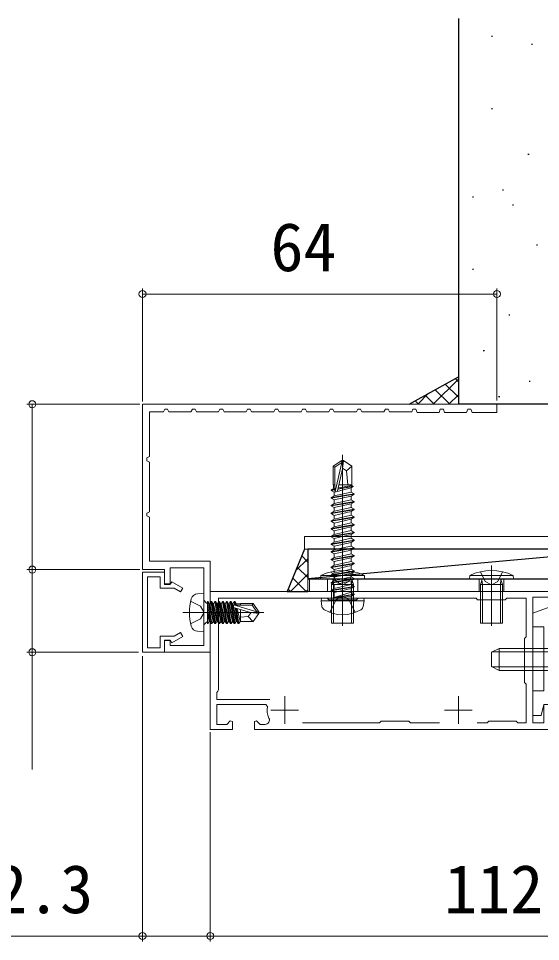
# Model space of a CAD drawing. Units: millimetres, scale not verified. Extents: x -525 to 525, y -785 to 780.
# Drawn here: x -403.8 to -309.1, y 409.8 to 577.3 of the extents above; entities that cross this region are included whole.
import ezdxf
from ezdxf.enums import TextEntityAlignment as Align

# ---------------------------------------------------------------- set-up
doc = ezdxf.new("R2010")
doc.units = ezdxf.units.MM
doc.header["$LTSCALE"] = 4
for name, color, linetype, lineweight in [('0-2_YKK_11', 4, 'Continuous', 18), ('0-3_YKK_12', 1, 'Continuous', 18), ('0-4_YKK_13', 4, 'Continuous', 18), ('0-5_YKK_D', 6, 'Continuous', 18)]:
    doc.layers.add(name, color=color, linetype=linetype, lineweight=lineweight)
doc.layers.add('0-7_YSS_K', color=3, linetype='Continuous')
doc.layers.add('0-8_YSS_KE', color=3, linetype='Continuous')
doc.styles.add('ＭＳ ゴシック', font='')
doc.styles.get('ＭＳ ゴシック').set_extended_font_data('MS Gothic')

msp = doc.modelspace()

# ---------------------------------------------------------------- linework, layer by layer
at = {"layer": '0-2_YKK_11', "color": 211}
for p, q in [((-355.543, 454.306), (-355.543, 449.306)), ((-324.043, 454.306), (-324.043, 449.306)), ((-358.043, 451.806), (-353.043, 451.806)), ((-326.543, 451.806), (-321.543, 451.806))]:
    msp.add_line(p, q, dxfattribs=at)
at = {"layer": '0-2_YKK_11', "color": 30}
for points in [[(-317.043, 507.306), (-381.343, 507.306), (-381.343, 477.306), (-377.343, 477.306), (-377.343, 474.606), (-376.343, 474.606), (-376.343, 477.606), (-370.243, 477.606), (-370.243, 463.506), (-376.343, 463.506), (-376.343, 464.506), (-377.343, 464.506), (-377.343, 462.306), (-369.043, 462.306), (-369.043, 478.806), (-380.043, 478.806), (-380.043, 486.806), (-380.543, 487.061), (-380.543, 487.551), (-380.043, 487.806), (-380.043, 496.806), (-380.543, 497.061), (-380.543, 497.551), (-380.043, 497.806), (-380.043, 505.906), (-377.543, 505.906), (-377.288, 506.406), (-376.798, 506.406), (-376.543, 505.906), (-372.543, 505.906), (-372.288, 506.406), (-371.798, 506.406), (-371.543, 505.906), (-367.543, 505.906), (-367.288, 506.406), (-366.798, 506.406), (-366.543, 505.906), (-362.543, 505.906), (-362.288, 506.406), (-361.798, 506.406)], [(-361.798, 506.406), (-361.543, 505.906), (-357.543, 505.906), (-357.288, 506.406), (-356.798, 506.406), (-356.543, 505.906), (-352.543, 505.906), (-352.288, 506.406), (-351.798, 506.406), (-351.543, 505.906), (-347.543, 505.906), (-347.288, 506.406), (-346.798, 506.406), (-346.543, 505.906), (-342.543, 505.906), (-342.288, 506.406), (-341.798, 506.406), (-341.543, 505.906), (-337.543, 505.906), (-337.288, 506.406), (-336.798, 506.406), (-336.543, 505.906), (-332.505, 505.906), (-332.323, 506.405), (-331.765, 506.407), (-331.541, 505.806), (-327.543, 505.806), (-327.322, 506.406), (-326.764, 506.406), (-326.543, 505.806), (-322.543, 505.806), (-322.322, 506.406), (-321.764, 506.406), (-321.543, 505.806), (-317.043, 505.806), (-317.043, 507.306)]]:
    msp.add_lwpolyline(points, dxfattribs=at)
msp.add_lwpolyline([(-381.343, 476.806), (-381.343, 462.306), (-377.343, 462.306), (-377.343, 464.406), (-376.243, 464.406), (-376.027, 464.033), (-374.043, 465.178), (-374.443, 465.871), (-375.595, 465.206), (-378.143, 465.206), (-378.143, 463.106), (-380.443, 463.106), (-380.443, 476.006), (-378.143, 476.006), (-378.143, 473.906), (-375.595, 473.906), (-374.443, 473.24), (-374.043, 473.933), (-376.027, 475.079), (-376.243, 474.706), (-377.343, 474.706), (-377.343, 476.806)], close=True, dxfattribs=at)
at = {"layer": '0-2_YKK_11', "color": 211}
for points in [[(-298.62, 473.306), (-369.043, 473.306), (-369.043, 448.306), (-365.043, 448.306), (-365.043, 449.706), (-365.413, 449.86), (-366.067, 449.206), (-367.843, 449.206), (-367.843, 452.806), (-358.972, 452.806), (-358.678, 452.446)], [(-359.115, 449.206), (-360.018, 449.206), (-360.672, 449.86), (-361.043, 449.706), (-361.043, 448.306), (-307.543, 448.306), (-307.543, 452.806), (-308.543, 452.806), (-308.543, 449.506), (-310.543, 449.506), (-310.543, 472.306), (-301.243, 472.306), (-300.943, 472.006), (-300.497, 471.744), (-298.503, 472.851), (-298.62, 473.306)], [(-258.543, 449.306), (-258.543, 473.306), (-278.043, 473.306), (-278.043, 471.306), (-301.043, 471.306), (-301.043, 472.506), (-302.043, 472.506), (-310.543, 469.406), (-310.543, 466.906), (-308.543, 466.906), (-308.543, 455.306), (-310.543, 455.306), (-310.543, 450.806), (-309.043, 450.806), (-308.543, 452.806), (-307.043, 452.806), (-307.043, 450.26)], [(-320.644, 449.506), (-318.843, 449.506), (-318.543, 449.806), (-313.543, 449.806), (-313.243, 449.506), (-311.743, 449.506), (-311.743, 456.506), (-312.043, 456.806), (-312.043, 464.806), (-311.743, 465.106), (-311.743, 472.106), (-315.243, 472.106), (-315.543, 471.806), (-320.543, 471.806), (-320.843, 472.106), (-342.243, 472.106), (-342.543, 471.806), (-347.543, 471.806), (-347.843, 472.106), (-367.543, 472.106), (-367.543, 455.506), (-367.693, 455.246), (-367.843, 454.986), (-367.843, 453.706), (-358.264, 453.706)], [(-352.31, 449.506), (-338.343, 449.506), (-338.043, 449.806), (-333.043, 449.806), (-332.743, 449.506), (-327.441, 449.506)]]:
    msp.add_lwpolyline(points, dxfattribs=at)
for centre, radius, start, end in [((-355.543, 451.806), 3.2, 168.46306, 206.74369), ((-359.115, 450.006), 0.8, 269.99998, 26.74369)]:
    msp.add_arc(centre, radius, start, end, dxfattribs=at)
at = {"layer": '0-3_YKK_12', "color": 2}
for p, q in [((-345.043, 476.606), (-345.043, 472.306)), ((-318.043, 476.606), (-318.043, 472.306))]:
    msp.add_line(p, q, dxfattribs=at)
at = {"layer": '0-4_YKK_13'}
for p, q in [((-345.043, 468.106), (-345.043, 498.106)), ((-346.743, 496.06), (-345.193, 497.106)), ((-346.743, 492.706), (-346.743, 496.06)), ((-346.743, 496.06), (-346.443, 495.901)), ((-346.386, 491.496), (-345.193, 496.744)), ((-344.893, 497.106), (-345.193, 497.106)), ((-345.193, 496.744), (-345.193, 497.106)), ((-345.043, 495.599), (-345.043, 497.106)), ((-345.043, 495.599), (-344.893, 497.106)), ((-343.343, 496.06), (-344.893, 497.106)), ((-344.343, 495.206), (-343.343, 496.06)), ((-343.343, 492.706), (-343.343, 496.06)), ((-345.952, 491.599), (-345.043, 495.599)), ((-346.743, 492.706), (-346.443, 492.706)), ((-346.723, 491.998), (-346.723, 492.706)), ((-345.866, 491.979), (-343.143, 492.456)), ((-345.826, 492.154), (-343.363, 492.583)), ((-345.587, 492.706), (-343.343, 492.706)), ((-343.363, 492.583), (-343.363, 492.706)), ((-343.143, 492.456), (-343.363, 492.583)), ((-343.143, 492.356), (-343.143, 492.456)), ((-347.143, 491.756), (-346.443, 491.878)), ((-347.143, 491.656), (-346.443, 491.778)), ((-347.143, 491.656), (-346.593, 491.338)), ((-342.943, 490.956), (-347.143, 490.256)), ((-346.723, 491.998), (-346.443, 492.047)), ((-346.593, 491.338), (-346.279, 491.421)), ((-346.593, 490.673), (-343.493, 491.373)), ((-346.593, 490.673), (-346.593, 491.338)), ((-346.006, 491.493), (-343.493, 492.154)), ((-345.889, 491.875), (-343.143, 492.356)), ((-343.143, 492.356), (-343.493, 492.154)), ((-343.493, 491.373), (-343.493, 492.154)), ((-342.943, 490.956), (-343.493, 490.638)), ((-342.943, 490.956), (-342.943, 491.056)), ((-347.143, 490.356), (-346.593, 490.673)), ((-347.143, 490.256), (-347.143, 490.356)), ((-347.143, 490.256), (-346.593, 489.938)), ((-342.943, 489.556), (-347.143, 488.856)), ((-347.143, 488.956), (-346.593, 489.273)), ((-346.593, 489.273), (-343.493, 489.973)), ((-343.493, 489.973), (-343.493, 490.638)), ((-342.943, 489.556), (-343.493, 489.238)), ((-343.493, 488.573), (-343.493, 489.238)), ((-342.943, 489.556), (-342.943, 489.656)), ((-347.143, 488.856), (-347.143, 488.956)), ((-347.143, 488.856), (-346.593, 488.538)), ((-342.943, 488.156), (-347.143, 487.456)), ((-347.143, 487.556), (-346.593, 487.873)), ((-347.143, 487.456), (-347.143, 487.556)), ((-347.143, 487.456), (-346.593, 487.138)), ((-346.593, 487.873), (-343.493, 488.573)), ((-342.943, 488.156), (-343.493, 487.838)), ((-343.493, 487.173), (-343.493, 487.838)), ((-342.943, 488.156), (-342.943, 488.256)), ((-342.943, 486.756), (-347.143, 486.056)), ((-347.143, 486.156), (-346.593, 486.473)), ((-347.143, 486.056), (-347.143, 486.156)), ((-347.143, 486.056), (-346.593, 485.738)), ((-346.593, 486.473), (-343.493, 487.173)), ((-346.593, 485.073), (-343.493, 485.773)), ((-342.943, 486.756), (-343.493, 486.438)), ((-343.493, 485.773), (-343.493, 486.438)), ((-342.943, 485.456), (-343.493, 485.773)), ((-342.943, 486.756), (-342.943, 486.856)), ((-342.943, 485.356), (-347.143, 484.656)), ((-347.143, 484.756), (-346.593, 485.073)), ((-347.143, 484.656), (-346.593, 484.338)), ((-346.593, 484.338), (-343.493, 485.038)), ((-346.593, 483.673), (-346.593, 484.338)), ((-342.943, 485.356), (-343.493, 485.038)), ((-342.943, 484.056), (-343.493, 484.373)), ((-342.943, 485.356), (-342.943, 485.456)), ((-342.943, 483.956), (-347.143, 483.256)), ((-347.143, 483.356), (-346.593, 483.673)), ((-347.143, 483.256), (-346.593, 482.938)), ((-342.943, 482.556), (-347.143, 481.856)), ((-346.593, 483.673), (-345.043, 484.023)), ((-346.593, 482.938), (-343.493, 483.638)), ((-346.593, 482.273), (-346.593, 482.938)), ((-346.593, 482.273), (-345.043, 482.623)), ((-342.943, 483.956), (-343.493, 483.638)), ((-342.943, 482.656), (-343.493, 482.973)), ((-342.943, 482.556), (-343.493, 482.238)), ((-342.943, 483.956), (-342.943, 484.056)), ((-342.943, 482.556), (-342.943, 482.656)), ((-347.143, 481.956), (-346.593, 482.273)), ((-347.143, 481.856), (-346.593, 481.538)), ((-342.943, 481.156), (-347.143, 480.456)), ((-347.143, 480.556), (-346.593, 480.873)), ((-346.593, 481.538), (-343.493, 482.238)), ((-346.593, 480.873), (-346.593, 481.538)), ((-346.593, 480.873), (-345.043, 481.223)), ((-346.593, 480.138), (-343.493, 480.838)), ((-342.943, 481.256), (-343.493, 481.573)), ((-342.943, 481.156), (-343.493, 480.838)), ((-343.493, 480.173), (-343.493, 480.838)), ((-342.943, 481.156), (-342.943, 481.256)), ((-347.143, 480.456), (-346.593, 480.138)), ((-347.143, 479.156), (-342.943, 479.856)), ((-342.943, 479.756), (-347.143, 479.056)), ((-347.143, 479.056), (-347.143, 479.156)), ((-347.143, 479.056), (-346.593, 478.738)), ((-346.593, 479.473), (-346.593, 480.138)), ((-346.593, 478.738), (-343.493, 479.438)), ((-345.043, 479.823), (-343.493, 480.173)), ((-342.943, 479.856), (-343.493, 480.173)), ((-342.943, 479.756), (-343.493, 479.438)), ((-343.493, 478.773), (-343.493, 479.438)), ((-342.943, 479.756), (-342.943, 479.856)), ((-347.143, 477.756), (-342.943, 478.456)), ((-342.943, 478.356), (-347.143, 477.656)), ((-347.143, 477.656), (-347.143, 477.756)), ((-347.143, 477.656), (-346.593, 477.338)), ((-346.593, 478.073), (-346.593, 478.738)), ((-346.593, 477.338), (-343.493, 478.038)), ((-345.043, 478.031), (-345.043, 467.092)), ((-342.943, 478.456), (-343.493, 478.773)), ((-342.943, 478.356), (-343.493, 478.038)), ((-343.493, 477.373), (-343.493, 478.038)), ((-342.943, 477.056), (-343.493, 477.373)), ((-342.943, 478.356), (-342.943, 478.456)), ((-318.043, 478.031), (-318.043, 467.092)), ((-349.043, 475.606), (-348.986, 476.249)), ((-341.099, 476.249), (-348.986, 476.249)), ((-347.143, 476.356), (-342.943, 477.056)), ((-342.943, 476.956), (-347.143, 476.256)), ((-347.143, 476.256), (-347.143, 476.356)), ((-347.143, 476.256), (-346.593, 475.938)), ((-347.043, 476.893), (-346.188, 475.163)), ((-346.593, 476.673), (-346.593, 477.338)), ((-346.593, 475.938), (-343.493, 476.638)), ((-346.593, 475.273), (-346.593, 475.938)), ((-343.043, 476.893), (-343.898, 475.163)), ((-342.943, 476.956), (-343.493, 476.638)), ((-343.493, 475.973), (-343.493, 476.638)), ((-342.943, 475.656), (-343.493, 475.973)), ((-342.943, 476.956), (-342.943, 477.056)), ((-341.043, 475.606), (-341.099, 476.249)), ((-322.043, 475.606), (-321.986, 476.249)), ((-314.099, 476.249), (-321.986, 476.249)), ((-320.043, 476.893), (-319.188, 475.163)), ((-316.043, 476.893), (-316.898, 475.163)), ((-314.043, 475.606), (-314.099, 476.249)), ((-351.043, 473.306), (-351.043, 475.606)), ((-349.043, 475.606), (-341.043, 475.606)), ((-347.793, 475.606), (-347.793, 473.306)), ((-347.143, 474.956), (-342.943, 475.656)), ((-342.943, 475.556), (-347.143, 474.856)), ((-347.143, 474.856), (-347.143, 474.956)), ((-347.143, 474.856), (-346.593, 474.538)), ((-347.143, 473.556), (-342.943, 474.256)), ((-342.943, 474.156), (-347.143, 473.456)), ((-347.043, 474.606), (-346.784, 475.339)), ((-347.043, 467.606), (-347.043, 474.606)), ((-343.043, 474.606), (-347.043, 474.606)), ((-346.664, 474.606), (-346.774, 475.432)), ((-346.664, 474.606), (-346.664, 467.606)), ((-346.593, 474.538), (-343.493, 475.238)), ((-346.593, 473.873), (-343.493, 474.573)), ((-346.593, 473.873), (-346.593, 474.538)), ((-346.188, 475.163), (-345.043, 474.554)), ((-343.898, 475.163), (-345.043, 474.554)), ((-342.943, 475.556), (-343.493, 475.238)), ((-343.493, 474.573), (-343.493, 475.238)), ((-342.943, 474.256), (-343.493, 474.573)), ((-342.943, 474.156), (-343.493, 473.838)), ((-343.422, 474.606), (-343.311, 475.432)), ((-343.422, 474.606), (-343.422, 467.606)), ((-343.043, 474.606), (-343.301, 475.339)), ((-342.943, 475.556), (-342.943, 475.656)), ((-342.943, 474.156), (-342.943, 474.256)), ((-342.293, 475.606), (-342.293, 473.306)), ((-322.043, 475.606), (-314.043, 475.606)), ((-320.293, 475.606), (-320.293, 473.306)), ((-320.043, 474.606), (-319.784, 475.339)), ((-320.043, 467.606), (-320.043, 474.606)), ((-316.043, 474.606), (-320.043, 474.606)), ((-319.664, 474.606), (-319.774, 475.432)), ((-319.664, 474.606), (-319.664, 467.606)), ((-319.188, 475.163), (-318.043, 474.554)), ((-316.898, 475.163), (-318.043, 474.554)), ((-316.422, 474.606), (-316.311, 475.432)), ((-316.422, 474.606), (-316.422, 467.606)), ((-316.043, 474.606), (-316.301, 475.339)), ((-315.793, 475.606), (-315.793, 473.306)), ((-347.143, 473.556), (-346.593, 473.873)), ((-347.143, 473.456), (-347.143, 473.556)), ((-347.143, 473.456), (-346.593, 473.138)), ((-346.593, 473.138), (-343.493, 473.838)), ((-346.593, 472.306), (-346.593, 473.138)), ((-343.493, 473.173), (-346.543, 472.256)), ((-346.543, 472.256), (-342.943, 472.856)), ((-342.943, 472.756), (-346.543, 472.156)), ((-346.543, 472.156), (-343.493, 472.438)), ((-343.493, 473.173), (-343.493, 473.838)), ((-342.943, 472.856), (-343.493, 473.173)), ((-342.943, 472.756), (-343.493, 472.438)), ((-343.493, 472.306), (-343.493, 472.438)), ((-342.943, 472.756), (-342.943, 472.856)), ((-342.943, 472.756), (-342.943, 472.856)), ((-369.543, 471.485), (-369.543, 467.527)), ((-369.543, 471.485), (-369.455, 471.485)), ((-369.149, 471.106), (-369.237, 471.106)), ((-368.93, 471.485), (-368.755, 471.485)), ((-368.449, 471.106), (-368.537, 471.106)), ((-367.749, 471.106), (-367.837, 471.106)), ((-367.53, 471.485), (-367.355, 471.485)), ((-367.049, 471.106), (-367.137, 471.106)), ((-366.83, 471.485), (-366.13, 467.527)), ((-366.349, 471.106), (-366.437, 471.106)), ((-366.13, 471.485), (-365.43, 467.527)), ((-365.649, 471.106), (-365.737, 471.106)), ((-365.43, 471.485), (-364.73, 467.527)), ((-364.949, 471.106), (-365.037, 471.106)), ((-363.543, 471.106), (-364.337, 471.106)), ((-361.448, 470.856), (-361.254, 471.156)), ((-348.955, 471.606), (-348.866, 472.106)), ((-348.955, 471.606), (-348.783, 470.631)), ((-348.955, 471.606), (-341.131, 471.606)), ((-348.866, 472.106), (-341.219, 472.106)), ((-346.543, 472.156), (-346.543, 472.256)), ((-341.131, 471.606), (-341.303, 470.631)), ((-341.131, 471.606), (-341.219, 472.106)), ((-373.996, 469.506), (-359.313, 469.506)), ((-364.526, 470.329), (-364.03, 467.527)), ((-364.341, 470.274), (-363.855, 467.527)), ((-364.142, 470.215), (-363.637, 467.906)), ((-361.254, 467.856), (-360.243, 469.356)), ((-360.605, 469.656), (-360.243, 469.656)), ((-369.543, 468.02), (-369.455, 467.527)), ((-369.149, 467.906), (-369.237, 467.906)), ((-368.23, 467.527), (-368.055, 467.527)), ((-361.331, 467.856), (-362.143, 468.806)), ((-371.362, 466.104), (-370.243, 466.006)), ((-316.643, 463.006), (-318.043, 462.306)), ((-318.043, 459.706), (-318.043, 462.306)), ((-317.951, 462.352), (-306.043, 462.352)), ((-316.643, 463.006), (-306.043, 463.006)), ((-316.643, 463.006), (-316.643, 459.006)), ((-316.643, 459.006), (-318.043, 459.706)), ((-317.951, 459.66), (-306.043, 459.66))]:
    msp.add_line(p, q, dxfattribs=at)
at = {"layer": '0-4_YKK_13', "color": 80}
for q in [(-351.343, 473.306), (-258.343, 475.606)]:
    msp.add_line((-351.343, 475.606), q, dxfattribs=at)
at = {"layer": '0-4_YKK_13'}
for points in [[(-346.443, 491.654), (-346.443, 495.901), (-345.193, 496.744)], [(-345.043, 495.707), (-344.343, 495.206), (-344.093, 492.706)], [(-347.143, 491.656), (-347.143, 491.756), (-346.723, 491.998)], [(-347.143, 490.356), (-342.943, 491.056), (-343.493, 491.373)], [(-347.143, 488.956), (-342.943, 489.656), (-343.493, 489.973)], [(-346.593, 489.273), (-346.593, 489.938), (-343.493, 490.638)], [(-346.593, 487.873), (-346.593, 488.538), (-343.493, 489.238)], [(-347.143, 487.556), (-342.943, 488.256), (-343.493, 488.573)], [(-346.593, 486.473), (-346.593, 487.138), (-343.493, 487.838)], [(-347.143, 486.156), (-342.943, 486.856), (-343.493, 487.173)], [(-346.593, 485.073), (-346.593, 485.738), (-343.493, 486.438)], [(-347.143, 484.656), (-347.143, 484.756), (-342.943, 485.456)], [(-345.043, 484.023), (-343.493, 484.373), (-343.493, 485.038)], [(-347.143, 483.256), (-347.143, 483.356), (-342.943, 484.056)], [(-347.143, 481.856), (-347.143, 481.956), (-342.943, 482.656)], [(-345.043, 482.623), (-343.493, 482.973), (-343.493, 483.638)], [(-347.143, 480.456), (-347.143, 480.556), (-342.943, 481.256)], [(-345.043, 481.223), (-343.493, 481.573), (-343.493, 482.238)], [(-347.143, 479.156), (-346.593, 479.473), (-345.043, 479.823)], [(-347.143, 477.756), (-346.593, 478.073), (-343.493, 478.773)], [(-347.143, 476.356), (-346.593, 476.673), (-343.493, 477.373)], [(-347.143, 474.956), (-346.593, 475.273), (-343.493, 475.973)], [(-347.043, 467.606), (-343.043, 467.606), (-343.043, 474.606)], [(-320.043, 467.606), (-316.043, 467.606), (-316.043, 474.606)], [(-370.243, 466.006), (-370.243, 473.006), (-371.362, 472.908)], [(-347.343, 469.526), (-346.188, 471.843), (-345.043, 472.452)], [(-342.743, 469.526), (-343.898, 471.843), (-345.043, 472.452)], [(-372.606, 467.456), (-370.791, 468.361), (-370.182, 469.506), (-370.791, 470.651), (-372.606, 471.556)], [(-369.543, 471.236), (-369.743, 471.236), (-370.243, 471.736)], [(-369.543, 470.991), (-368.93, 467.527), (-368.755, 467.527)], [(-368.449, 467.906), (-368.537, 467.906), (-368.755, 467.527), (-369.455, 471.485), (-369.237, 471.106), (-368.537, 467.906)], [(-367.749, 467.906), (-367.837, 467.906), (-368.055, 467.527), (-368.755, 471.485), (-368.537, 471.106), (-367.837, 467.906)], [(-366.83, 467.527), (-367.049, 467.906), (-367.137, 467.906), (-367.355, 467.527), (-367.53, 467.527), (-368.23, 471.485), (-368.449, 471.106), (-367.749, 467.906), (-367.53, 467.527)], [(-367.355, 467.527), (-368.055, 471.485), (-368.23, 471.485)], [(-368.055, 471.485), (-367.837, 471.106), (-367.137, 467.906)], [(-363.549, 467.906), (-363.637, 467.906), (-363.855, 467.527), (-364.03, 467.527), (-364.249, 467.906), (-364.337, 467.906), (-364.555, 467.527), (-364.73, 467.527), (-364.949, 467.906), (-365.037, 467.906), (-365.255, 467.527), (-365.43, 467.527), (-365.649, 467.906), (-365.737, 467.906), (-365.955, 467.527), (-366.13, 467.527), (-366.349, 467.906), (-366.437, 467.906), (-366.655, 467.527), (-366.83, 467.527), (-367.53, 471.485), (-367.749, 471.106), (-367.049, 467.906)], [(-366.655, 467.527), (-367.355, 471.485), (-367.137, 471.106), (-366.437, 467.906)], [(-366.83, 471.485), (-367.049, 471.106), (-366.349, 467.906)], [(-365.955, 467.527), (-366.655, 471.485), (-366.83, 471.485)], [(-366.655, 471.485), (-366.437, 471.106), (-365.737, 467.906)], [(-366.13, 471.485), (-366.349, 471.106), (-365.649, 467.906)], [(-365.255, 467.527), (-365.955, 471.485), (-366.13, 471.485)], [(-365.955, 471.485), (-365.737, 471.106), (-365.037, 467.906)], [(-365.43, 471.485), (-365.649, 471.106), (-364.949, 467.906)], [(-364.555, 467.527), (-365.255, 471.485), (-365.43, 471.485)], [(-365.255, 471.485), (-365.037, 471.106), (-364.337, 467.906)], [(-364.73, 471.485), (-364.949, 471.106), (-364.249, 467.906)], [(-363.543, 470.856), (-363.543, 471.156), (-361.254, 471.156), (-360.243, 469.656), (-360.243, 469.356), (-361.749, 469.506), (-364.863, 470.429), (-364.808, 470.92), (-360.605, 469.656), (-361.448, 470.856), (-364.594, 470.856)], [(-364.619, 470.855), (-364.73, 471.485), (-364.555, 471.485)], [(-364.282, 470.856), (-364.337, 471.106), (-364.555, 471.485), (-364.444, 470.856)], [(-369.543, 469.706), (-369.149, 467.906), (-368.93, 467.527)], [(-369.543, 467.527), (-369.455, 467.527), (-369.237, 467.906), (-369.543, 469.305)], [(-363.543, 470.037), (-363.543, 467.856), (-361.254, 467.856)], [(-363.543, 468.666), (-362.143, 468.806), (-361.642, 469.506)], [(-369.543, 467.776), (-369.743, 467.776), (-370.243, 467.276)], [(-306.043, 464.756), (-306.043, 459.006), (-316.643, 459.006)]]:
    msp.add_lwpolyline(points, dxfattribs=at)
for points in [[(-351.943, 483.306), (-251.943, 483.306), (-251.943, 481.006), (-351.943, 481.006)], [(-368.93, 471.485), (-368.23, 467.527), (-368.449, 467.906), (-369.149, 471.106)]]:
    msp.add_lwpolyline(points, close=True, dxfattribs=at)
at = {"layer": '0-4_YKK_13', "color": 80}
msp.add_lwpolyline([(-351.343, 473.306), (-258.343, 473.306), (-258.343, 462.105)], dxfattribs=at)
at = {"layer": '0-4_YKK_13'}
for centre, radius, start, end in [((-346.194, 491.654), 0.248, 180, 347.19096), ((-345.043, 467.606), 9.5, 65.47227, 114.52773), ((-318.043, 467.606), 9.5, 65.47227, 114.52773), ((-346.973, 475.406), 0.2, 340.57815, 90), ((-343.113, 475.406), 0.2, 90, 199.42185), ((-319.973, 475.406), 0.2, 340.57815, 90), ((-316.113, 475.406), 0.2, 90, 199.42185), ((-371.249, 471.613), 1.3, 95.00001, 164.11918), ((-363.843, 469.506), 9, 164.11918, 195.88086), ((-346.793, 472.306), 0.2, 270, 0), ((-343.293, 472.306), 0.2, 180, 270), ((-347.896, 470.787), 0.9, 190, 239.36409), ((-345.043, 475.606), 6.5, 239.36409, 300.63591), ((-342.189, 470.787), 0.9, 300.63591, 350), ((-371.249, 467.399), 1.3, 195.88086, 265.00003)]:
    msp.add_arc(centre, radius, start, end, dxfattribs=at)
at = {"layer": '0-5_YKK_D'}
for p, q in [((-381.343, 507.806), (-381.343, 528.306)), ((-317.043, 508.006), (-317.043, 528.306)), ((-381.343, 527.306), (-317.043, 527.306)), ((-381.843, 507.306), (-402.343, 507.306)), ((-401.343, 477.306), (-401.343, 507.306)), ((-381.843, 477.306), (-402.343, 477.306)), ((-381.843, 477.306), (-402.343, 477.306)), ((-382.043, 462.306), (-402.343, 462.306)), ((-381.343, 461.606), (-381.343, 409.806)), ((-369.043, 447.806), (-369.043, 409.806)), ((-369.043, 447.806), (-369.043, 409.806)), ((-257.043, 410.806), (-369.043, 410.806))]:
    msp.add_line(p, q, dxfattribs=at)
for points in [[(-401.343, 477.306), (-401.343, 462.306), (-401.343, 441.029)], [(-369.043, 410.806), (-381.343, 410.806), (-413.893, 410.806)]]:
    msp.add_lwpolyline(points, dxfattribs=at)
for centre in [(-381.343, 527.306), (-317.043, 527.306), (-401.343, 507.306), (-401.343, 477.306), (-401.343, 477.306), (-401.343, 462.306), (-381.343, 410.806), (-369.043, 410.806), (-369.043, 410.806)]:
    msp.add_circle(centre, 0.637, dxfattribs=at)
at = {"layer": '0-7_YSS_K'}
for p, q in [((-318.039, 574.08), (-317.839, 574.08)), ((-310.77, 572.626), (-310.57, 572.626)), ((-318.039, 560.995), (-317.839, 560.995)), ((-311.423, 552.66), (-311.223, 552.66)), ((-316.049, 546.184), (-315.849, 546.184)), ((-321.507, 544.923), (-321.307, 544.923)), ((-314.238, 543.469), (-314.038, 543.469)), ((-309.876, 536.2), (-309.676, 536.2)), ((-321.507, 531.838), (-321.307, 531.838)), ((-314.891, 523.503), (-314.691, 523.503)), ((-319.517, 517.027), (-319.317, 517.027)), ((-332.968, 507.306), (-324.043, 512.306)), ((-328.585, 507.306), (-324.043, 511.848)), ((-324.043, 508.562), (-326.442, 510.962)), ((-324.043, 511.391), (-324.629, 511.977)), ((-311.191, 511.476), (-310.991, 511.476)), ((-331.414, 507.306), (-329.434, 509.286)), ((-325.614, 507.306), (-328.255, 509.946)), ((-331.271, 507.306), (-331.881, 507.915)), ((-328.443, 507.306), (-330.068, 508.931)), ((-325.757, 507.306), (-324.043, 509.02)), ((-316.742, 508.7), (-316.542, 508.7)), ((-292.04, 481.006), (-351.343, 475.606)), ((-353.567, 477.046), (-351.344, 479.269)), ((-351.344, 478.666), (-352.449, 479.771)), ((-351.343, 475.837), (-353.272, 477.766)), ((-354.479, 473.306), (-351.343, 476.442)), ((-351.641, 473.306), (-354.095, 475.76)), ((-354.469, 473.306), (-354.918, 473.754)), ((-351.651, 473.306), (-351.343, 473.614))]:
    msp.add_line(p, q, dxfattribs=at)
msp.add_lwpolyline([(-351.943, 481.006), (-355.102, 473.306), (-351.343, 473.306)], dxfattribs=at)
msp.add_lwpolyline([(-351.343, 475.606), (-292.043, 475.606), (-292.04, 481.006), (-351.344, 481.006)], close=True, dxfattribs=at)
at = {"layer": '0-8_YSS_KE'}
for p in [(-324.043, 577.305), (-305.043, 507.306)]:
    msp.add_line(p, (-324.043, 507.306), dxfattribs=at)

# ---------------------------------------------------------------- texts
at = {"layer": '0-5_YKK_D', "style": 'ＭＳ ゴシック'}
for s, p in [('64', (-358.125, 528.806)), ('12.3', (-414.234, 412.306)), ('112', (-326.611, 412.306))]:
    msp.add_text(s, height=8.798, dxfattribs=at).set_placement(p, align=Align.BOTTOM_LEFT)

doc.saveas('drawing.dxf')
